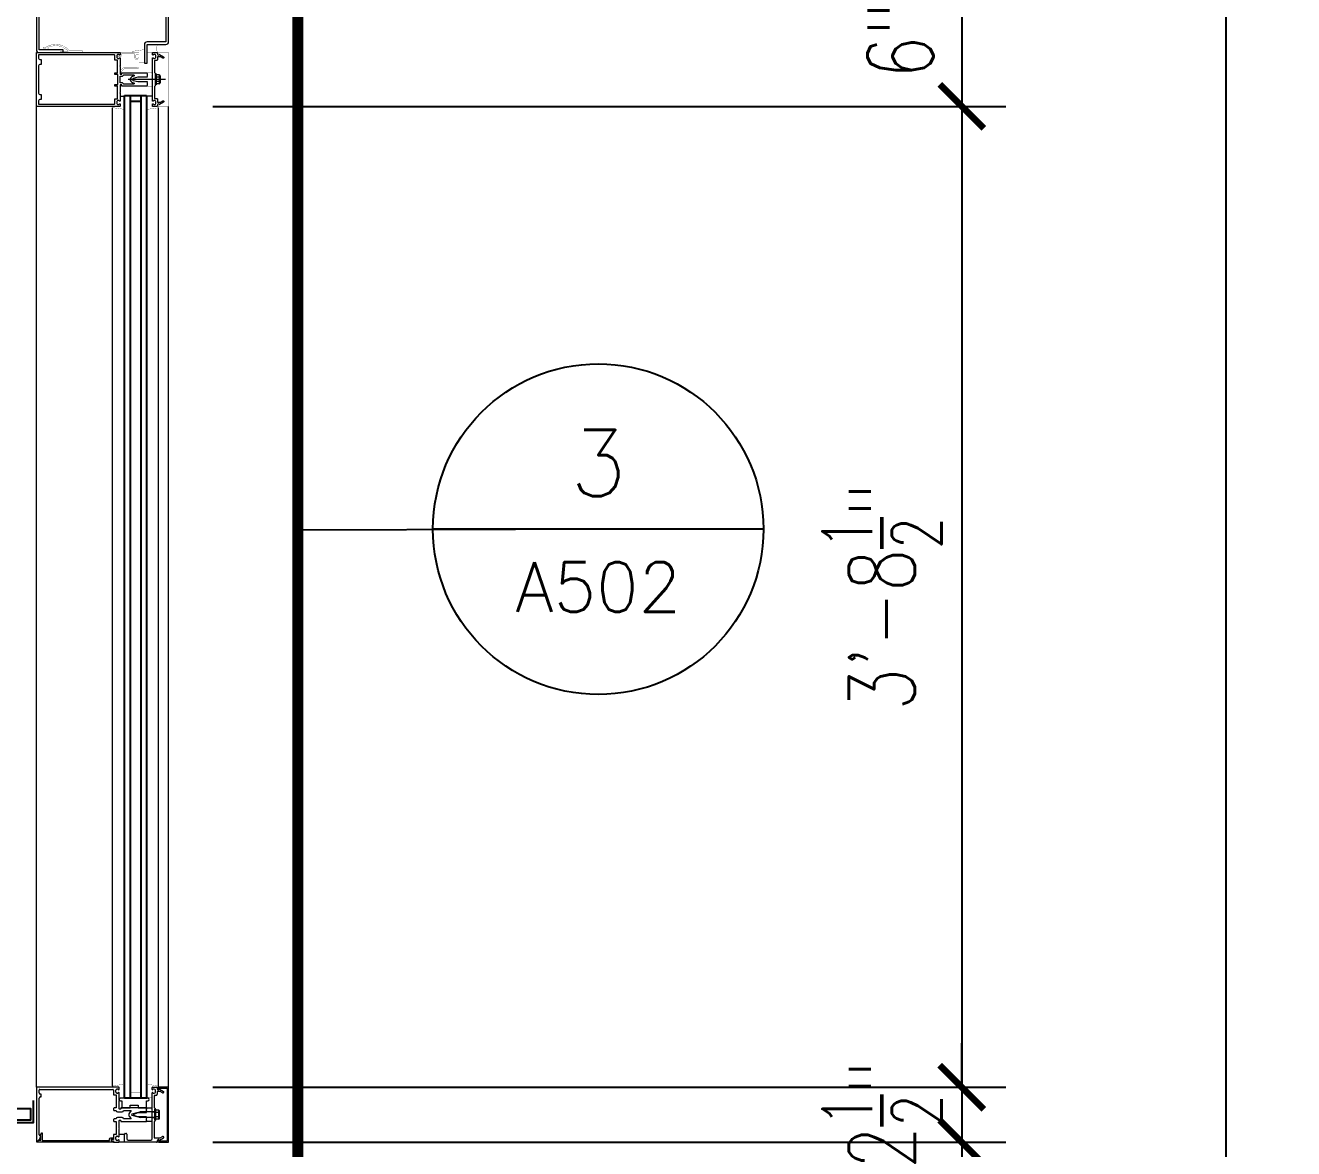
# Model space of a CAD drawing. Header units: inches. Extents: x 3850 to 5846, y -3 to 909.
# Drawn here: x 4793.8 to 4851.4, y 195.7 to 246.7 of the extents above; entities that cross this region are included whole.
import ezdxf
from ezdxf.enums import TextEntityAlignment as Align

# ---------------------------------------------------------------- set-up
doc = ezdxf.new("R2010")
doc.units = ezdxf.units.IN
doc.header["$LTSCALE"] = 0.5
doc.header["$MEASUREMENT"] = 0
doc.linetypes.add('HIDDEN2', pattern=[0.1875, 0.125, -0.0625])
doc.layers.get('0').update_dxf_attribs({"lineweight": 18})
doc.layers.get('Defpoints').update_dxf_attribs({"color": 140, "lineweight": 18})
for name, color, linetype, lineweight in [('A-Anno-Dims', 211, 'Continuous', 18), ('A-Detl-Fine', 90, 'Continuous', 18), ('A-Detl-Iden', 151, 'Continuous', 25), ('A-Detl-Medm', 31, 'Continuous', 25), ('A-Detl-Thin', 150, 'Continuous', 18), ('A-Detl-Wide', 213, 'Continuous', 50)]:
    doc.layers.add(name, color=color, linetype=linetype, lineweight=lineweight)
doc.styles.add('Arch-Dim', font='romans.shx', dxfattribs={"width": 0.75})
doc.styles.add('RomanS', font='romans.shx')
doc.dimstyles.new('Aec-Arch-I-96', dxfattribs={"dimscale": 96, "dimtxt": 0.09375, "dimasz": 0.0625, "dimexe": 0.0625, "dimexo": 0.0625, "dimgap": 0.03125, "dimtad": 1, "dimdec": 4, "dimzin": 3, "dimdsep": 46, "dimlunit": 4, "dimtxsty": 'Arch-Dim', "dimblk": 'ARCHTICK', "dimcen": 0.09375, "dimazin": 2, "dimtfac": 0.75, "dimtdec": 4, "dimtix": 1, "dimtmove": 2, "dimatfit": 2, "dimfxl": 1, "dimtolj": 1, "dimtzin": 0, "dimarcsym": 0})

# ---------------------------------------------------------------- blocks, each defined once
blk = doc.blocks.new('_ArchTick')
at = {"color": 0, "linetype": 'ByBlock', "const_width": 0.15}
blk.add_lwpolyline([(-0.5, -0.5), (0.5, 0.5)], dxfattribs=at)
blk = doc.blocks.new('Anno_Detail_A2')
at = {"color": 0, "linetype": 'ByBlock', "lineweight": -2}
blk.add_line((2.5, 0), (-2.5, 0), dxfattribs=at)
blk.add_circle((0, 0), 2.5, dxfattribs=at)
at = {"color": 0, "linetype": 'ByBlock', "lineweight": -2, "style": 'RomanS'}
blk.add_attdef('NUMBER', text='', height=1, dxfattribs=at).set_placement((0, 0.5), align=Align.CENTER)
blk.add_attdef('SHEET', text='', height=0.75, dxfattribs=at).set_placement((0, -0.5), align=Align.TOP_CENTER)
blk = doc.blocks.new('*D152')
at = {"layer": 'A-Anno-Dims', "color": 0, "lineweight": -2, "transparency": 16777216}
for p, q in [((4802.32, 249.002), (4850.32, 249.002)), ((4848.32, 57), (4848.32, 249.002)), ((4802.32, 57), (4850.32, 57))]:
    blk.add_line(p, q, dxfattribs=at)
at = {"layer": 'Defpoints', "color": 0, "transparency": 16777216}
for p in [(4800.32, 249.002), (4848.32, 249.002), (4800.32, 57)]:
    blk.add_point(p, dxfattribs=at)
at = {"layer": 'A-Anno-Dims', "color": 0, "lineweight": -2, "transparency": 16777216, "xscale": 2, "yscale": 2, "zscale": 2}
for p, rotation in [((4848.32, 249.002), 90), ((4848.32, 57), 270)]:
    blk.add_blockref('_ArchTick', p, dxfattribs=dict(at, rotation=rotation))
at = {"layer": 'A-Anno-Dims', "color": 0, "transparency": 16777216, "insert": (4845.535, 153.001), "char_height": 3, "attachment_point": 5, "rotation": 90, "style": 'Arch-Dim'}
blk.add_mtext('\\A1;16\'-0"', dxfattribs=at)
blk = doc.blocks.new('*D157')
at = {"layer": 'A-Anno-Dims', "color": 0, "lineweight": -2, "transparency": 16777216}
for p, q in [((4802.32, 810.25), (4862.321, 810.25)), ((4860.321, 57), (4860.321, 810.25)), ((4802.32, 57), (4862.321, 57))]:
    blk.add_line(p, q, dxfattribs=at)
at = {"layer": 'Defpoints', "color": 0, "transparency": 16777216}
for p in [(4800.32, 810.25), (4860.321, 810.25), (4800.32, 57)]:
    blk.add_point(p, dxfattribs=at)
at = {"layer": 'A-Anno-Dims', "color": 0, "lineweight": -2, "transparency": 16777216, "xscale": 2, "yscale": 2, "zscale": 2}
for p, rotation in [((4860.321, 810.25), 90), ((4860.321, 57), 270)]:
    blk.add_blockref('_ArchTick', p, dxfattribs=dict(at, rotation=rotation))
at = {"layer": 'A-Anno-Dims', "color": 0, "transparency": 16777216, "insert": (4856.696, 433.625), "char_height": 3, "attachment_point": 5, "rotation": 90, "style": 'Arch-Dim'}
blk.add_mtext('\\A1;62\'-9{\\H0.750000x;\\S1/4;}"', dxfattribs=at)
blk = doc.blocks.new('*D166')
at = {"layer": 'A-Detl-Wide', "color": 0, "lineweight": -2, "transparency": 16777216}
for p, q in [((4795.819, 249.003), (4838.32, 249.003)), ((4836.32, 249.003), (4836.32, 243)), ((4802.32, 243), (4838.32, 243))]:
    blk.add_line(p, q, dxfattribs=at)
at = {"layer": 'Defpoints', "color": 0, "transparency": 16777216}
for p in [(4793.819, 249.003), (4800.32, 243), (4836.32, 243)]:
    blk.add_point(p, dxfattribs=at)
at = {"layer": 'A-Detl-Wide', "color": 0, "lineweight": -2, "transparency": 16777216, "xscale": 2, "yscale": 2, "zscale": 2}
for p, rotation in [((4836.32, 249.003), 90), ((4836.32, 243), 270)]:
    blk.add_blockref('_ArchTick', p, dxfattribs=dict(at, rotation=rotation))
at = {"layer": 'A-Detl-Wide', "color": 0, "transparency": 16777216, "insert": (4833.534, 246.001), "char_height": 3, "attachment_point": 5, "rotation": 90, "style": 'Arch-Dim'}
blk.add_mtext('\\A1;6"', dxfattribs=at)
blk = doc.blocks.new('*D167')
at = {"layer": 'A-Detl-Wide', "color": 0, "lineweight": -2, "transparency": 16777216}
for p, q in [((4802.32, 243), (4838.32, 243)), ((4836.32, 243), (4836.32, 198.499)), ((4802.32, 198.499), (4838.32, 198.499))]:
    blk.add_line(p, q, dxfattribs=at)
at = {"layer": 'Defpoints', "color": 0, "transparency": 16777216}
for p in [(4800.32, 243), (4800.32, 198.499), (4836.32, 198.499)]:
    blk.add_point(p, dxfattribs=at)
at = {"layer": 'A-Detl-Wide', "color": 0, "lineweight": -2, "transparency": 16777216, "xscale": 2, "yscale": 2, "zscale": 2}
for p, rotation in [((4836.32, 243), 90), ((4836.32, 198.499), 270)]:
    blk.add_blockref('_ArchTick', p, dxfattribs=dict(at, rotation=rotation))
at = {"layer": 'A-Detl-Wide', "color": 0, "transparency": 16777216, "insert": (4832.695, 220.75), "char_height": 3, "attachment_point": 5, "rotation": 90, "style": 'Arch-Dim'}
blk.add_mtext('\\A1;3\'-8{\\H0.750000x;\\S1/2;}"', dxfattribs=at)
blk = doc.blocks.new('*D168')
at = {"layer": 'A-Detl-Wide', "color": 0, "lineweight": -2, "transparency": 16777216}
for p, q in [((4836.32, 198.499), (4836.32, 200.499)), ((4802.32, 198.499), (4838.32, 198.499)), ((4836.32, 198.499), (4836.32, 195.999)), ((4802.32, 195.999), (4838.32, 195.999)), ((4836.32, 195.999), (4836.32, 193.999))]:
    blk.add_line(p, q, dxfattribs=at)
at = {"layer": 'Defpoints', "color": 0, "transparency": 16777216}
for p in [(4800.32, 198.499), (4800.32, 195.999), (4836.32, 195.999)]:
    blk.add_point(p, dxfattribs=at)
at = {"layer": 'A-Detl-Wide', "color": 0, "lineweight": -2, "transparency": 16777216, "xscale": 2, "yscale": 2, "zscale": 2}
for p, rotation in [((4836.32, 198.499), 270), ((4836.32, 195.999), 90)]:
    blk.add_blockref('_ArchTick', p, dxfattribs=dict(at, rotation=rotation))
at = {"layer": 'A-Detl-Wide', "color": 0, "transparency": 16777216, "insert": (4832.695, 197.249), "char_height": 3, "attachment_point": 5, "rotation": 90, "style": 'Arch-Dim'}
blk.add_mtext('\\A1;2{\\H0.750000x;\\S1/2;}"', dxfattribs=at)
blk = doc.blocks.new('*D171')
at = {"layer": 'A-Detl-Wide', "color": 0, "lineweight": -2, "transparency": 16777216}
for p, q in [((4802.32, 195.999), (4838.32, 195.999)), ((4836.32, 195.999), (4836.32, 155.5)), ((4686.32, 155.5), (4838.32, 155.5))]:
    blk.add_line(p, q, dxfattribs=at)
at = {"layer": 'Defpoints', "color": 0, "transparency": 16777216}
for p in [(4800.32, 195.999), (4684.32, 155.5), (4836.32, 155.5)]:
    blk.add_point(p, dxfattribs=at)
at = {"layer": 'A-Detl-Wide', "color": 0, "lineweight": -2, "transparency": 16777216, "xscale": 2, "yscale": 2, "zscale": 2}
for p, rotation in [((4836.32, 195.999), 90), ((4836.32, 155.5), 270)]:
    blk.add_blockref('_ArchTick', p, dxfattribs=dict(at, rotation=rotation))
at = {"layer": 'A-Detl-Wide', "color": 0, "transparency": 16777216, "insert": (4832.695, 175.749), "char_height": 3, "attachment_point": 5, "rotation": 90, "style": 'Arch-Dim'}
blk.add_mtext('\\A1;3\'-4{\\H0.750000x;\\S1/2;}"', dxfattribs=at)

msp = doc.modelspace()

# ---------------------------------------------------------------- linework, layer by layer
at = {"layer": 'A-Detl-Fine'}
for p, q in [((4800.18136, 244.2215), (4798.48755, 244.2215)), ((4799.71564, 244.47832), (4799.71564, 243.97832)), ((4799.75564, 244.47832), (4799.71564, 244.47832)), ((4799.75564, 244.47832), (4799.75564, 243.97832)), ((4799.89532, 244.43123), (4799.75564, 244.43123)), ((4799.89532, 244.32977), (4799.75564, 244.32977)), ((4799.89532, 244.12685), (4799.75564, 244.12685)), ((4799.89925, 244.41491), (4799.89925, 244.04172)), ((4799.91795, 244.41491), (4799.89925, 244.41491)), ((4799.93025, 244.3805), (4799.93025, 244.07612)), ((4799.75564, 243.97832), (4799.71564, 243.97832)), ((4799.89532, 244.0254), (4799.75564, 244.0254)), ((4799.91795, 244.04172), (4799.89925, 244.04172)), ((4797.78005, 198.55784), (4797.78003, 242.94097)), ((4798.12127, 243.46868), (4798.31978, 243.46868)), ((4799.58663, 243.46868), (4799.34231, 243.46868)), ((4799.85956, 198.49928), (4799.85954, 242.93949)), ((4797.78005, 198.55784), (4797.78005, 198.49883)), ((4799.38231, 197.99906), (4798.13231, 197.99906)), ((4798.13231, 197.87406), (4798.19481, 197.87406)), ((4798.19481, 197.87406), (4798.19481, 197.56206)), ((4798.19481, 197.56206), (4798.56981, 197.56206)), ((4798.56981, 197.68706), (4798.94481, 197.68706)), ((4798.56981, 197.56206), (4798.56981, 197.68706)), ((4798.94481, 197.68706), (4798.94481, 197.56206)), ((4798.94481, 197.56206), (4799.31981, 197.56206)), ((4799.31981, 197.56206), (4799.31981, 197.87406)), ((4799.31981, 197.87406), (4799.38231, 197.87406)), ((4799.31981, 197.56206), (4799.56981, 197.56206)), ((4799.69481, 196.99906), (4799.69481, 197.49906)), ((4799.73481, 197.49906), (4799.69481, 197.49906)), ((4799.73481, 196.99906), (4799.73481, 197.49906)), ((4799.87449, 197.45198), (4799.73481, 197.45198)), ((4799.02981, 197.37445), (4798.69481, 197.24906)), ((4798.69481, 197.24906), (4799.02981, 197.12368)), ((4799.69481, 197.37445), (4799.02981, 197.37445)), ((4799.69481, 197.12368), (4799.02981, 197.12368)), ((4799.56981, 196.93606), (4799.31981, 196.93606)), ((4799.73481, 196.99906), (4799.69481, 196.99906)), ((4799.87449, 197.35052), (4799.73481, 197.35052)), ((4799.87449, 197.1476), (4799.73481, 197.1476)), ((4799.87449, 197.04615), (4799.73481, 197.04615)), ((4799.87841, 197.06247), (4799.87841, 197.43566)), ((4799.89712, 197.43566), (4799.87841, 197.43566)), ((4799.89712, 197.06247), (4799.87841, 197.06247)), ((4799.90941, 197.09688), (4799.90941, 197.40125)), ((4798.06957, 196.35945), (4798.31957, 196.35945)), ((4798.31957, 195.99945), (4798.06957, 195.99945))]:
    msp.add_line(p, q, dxfattribs=at)
at = {"layer": 'A-Detl-Fine', "const_width": 0.01111}
for points in [[(4794.73052, 245.67108), (4794.79021, 245.70741), (4794.8532, 245.73908), (4794.9189, 245.76574), (4794.98667, 245.78706), (4795.05591, 245.80271), (4795.12598, 245.81234), (4795.19628, 245.81563)], [(4795.19628, 245.81563), (4795.25929, 245.81303), (4795.32195, 245.80537), (4795.38387, 245.79282), (4795.44472, 245.77559), (4795.50411, 245.75385), (4795.56169, 245.7278), (4795.6171, 245.69761), (4795.66998, 245.66349), (4795.71997, 245.62562), (4795.76669, 245.58419), (4795.8098, 245.53939)], [(4799.7834, 245.62197), (4799.78614, 245.68493), (4799.79437, 245.7473), (4799.80809, 245.80845)], [(4794.62129, 245.65958), (4794.62544, 245.67485), (4794.63632, 245.68573), (4794.65159, 245.68988)], [(4794.64319, 245.63046), (4794.63178, 245.63664), (4794.6241, 245.64685), (4794.62129, 245.65958)], [(4794.64318, 245.63046), (4794.90816, 245.56467)], [(4794.65159, 245.68988), (4794.65367, 245.6898), (4794.65576, 245.68959), (4794.65775, 245.68928)], [(4794.73071, 245.67116), (4794.65778, 245.68924)], [(4794.82137, 245.65685), (4794.89035, 245.69106), (4794.96405, 245.71841), (4795.04075, 245.73848), (4795.11873, 245.75083), (4795.19628, 245.75505)], [(4794.9165, 245.58168), (4794.82231, 245.65694)], [(4794.91068, 245.56434), (4794.90984, 245.56438), (4794.90898, 245.5645), (4794.90816, 245.56467)], [(4794.92031, 245.57397), (4794.919, 245.56911), (4794.91554, 245.56566), (4794.91068, 245.56434)], [(4794.91652, 245.58164), (4794.91856, 245.57952), (4794.91986, 245.5769), (4794.92031, 245.57397)], [(4795.19628, 245.75505), (4795.26031, 245.75222), (4795.32363, 245.74388), (4795.38588, 245.73022), (4795.4467, 245.71144), (4795.50573, 245.68772), (4795.56262, 245.65928), (4795.61701, 245.6263), (4795.66854, 245.58899), (4795.71686, 245.54753), (4795.76161, 245.50213)], [(4795.76182, 245.50362), (4795.41901, 245.50362)], [(4795.41901, 245.50362), (4795.41901, 245.47332)], [(4795.44931, 245.44304), (4795.43404, 245.44718), (4795.42317, 245.45806), (4795.41903, 245.47332)], [(4795.44931, 245.44304), (4796.39623, 245.44304)], [(4796.39623, 245.54075), (4795.80989, 245.54075)], [(4796.39623, 245.44304), (4796.39623, 245.54075)], [(4799.22064, 245.57683), (4798.69294, 245.50205)], [(4798.69294, 245.50205), (4798.69294, 245.44341)], [(4798.69294, 245.44341), (4798.80593, 245.44341)], [(4799.34278, 245.44265), (4799.5871, 245.44265)], [(4799.80809, 245.43548), (4799.79437, 245.49663), (4799.78614, 245.559), (4799.7834, 245.62197)], [(4798.97633, 244.97435), (4799.22064, 244.97435)], [(4799.5871, 245.09086), (4799.34278, 245.09086)], [(4799.58685, 244.52737), (4799.34256, 244.52737)], [(4799.34256, 243.91563), (4799.58685, 243.91563)], [(4797.79232, 242.99961), (4797.90531, 242.99961)], [(4797.79232, 242.94097), (4797.79232, 242.99961)], [(4798.32003, 242.86619), (4797.79232, 242.94097)], [(4799.33183, 242.86471), (4799.85954, 242.93949)], [(4799.85954, 242.99813), (4799.74654, 242.99813)], [(4799.85954, 242.93949), (4799.85954, 242.99813)], [(4798.30775, 198.63262), (4797.78005, 198.55784)], [(4799.33185, 198.63285), (4799.85956, 198.55807), (4799.85956, 198.49727)], [(4798.12129, 198.03036), (4798.3656, 198.03036)], [(4799.58665, 198.03036), (4799.34234, 198.03036)]]:
    msp.add_lwpolyline(points, dxfattribs=at)
at = {"layer": 'A-Detl-Fine'}
for centre, radius, start, end in [((4799.87594, 244.3805), 0.05431, 290.9107, 69.0893), ((4799.7654, 244.22832), 0.16485, 322.0123, 37.9877), ((4799.87594, 244.07612), 0.05431, 290.9107, 69.0893), ((4798.13231, 197.93656), 0.0625, 90, 270), ((4799.38231, 197.93656), 0.0625, 270, 90), ((4799.8551, 197.40125), 0.05431, 290.9107, 69.0893), ((4799.74456, 197.24906), 0.16485, 322.0123, 37.9877), ((4799.8551, 197.09688), 0.05431, 290.9107, 69.0893)]:
    msp.add_arc(centre, radius, start, end, dxfattribs=at)
at = {"layer": 'A-Detl-Iden', "linetype": 'HIDDEN2', "const_width": 0.5, "flags": 128}
msp.add_lwpolyline([(4672.31991, 188.24998, 0.41421356), (4676.31991, 184.24998), (4802.19168, 184.24998, 0.41421356), (4806.19168, 188.24998), (4806.19168, 259.32914, 0.41421356), (4802.19168, 263.32914), (4676.31991, 263.32914, 0.41421356), (4672.31991, 259.32914)], format="xyb", close=True, dxfattribs=at)
at = {"layer": 'A-Detl-Medm', "linetype": 'Continuous'}
for p, q in [((4798.31978, 243.48859), (4799.31978, 243.48859)), ((4798.3198, 198.01044), (4798.31978, 243.48859)), ((4798.56978, 243.48859), (4798.5698, 198.01044)), ((4799.0698, 198.01044), (4799.06978, 243.48859)), ((4799.31978, 243.48859), (4799.3198, 198.01044)), ((4798.56978, 243.2443), (4799.06978, 243.2443)), ((4798.3198, 198.01044), (4799.34258, 198.01044))]:
    msp.add_line(p, q, dxfattribs=at)
at = {"layer": 'A-Detl-Medm', "linetype": 'Continuous', "const_width": 0.01111}
msp.add_lwpolyline([(4798.5698, 198.25474), (4799.05842, 198.25474)], dxfattribs=at)
at = {"layer": 'A-Detl-Medm'}
msp.add_lwpolyline([(4684.56988, 197.01458), (4794.06882, 197.01459), (4794.06882, 197.51459), (4684.56988, 197.51458)], close=True, dxfattribs=at)
msp.add_lwpolyline([(4793.19382, 196.88959), (4794.19382, 196.88959), (4794.19382, 197.88959)], dxfattribs=at)
at = {"layer": 'A-Detl-Thin'}
for p, q in [((4794.31963, 242.99998), (4794.31963, 245.44304)), ((4794.31963, 245.44304), (4798.10149, 245.44304)), ((4797.84742, 245.34531), (4794.41736, 245.34531)), ((4794.41736, 245.34531), (4794.41736, 245.18896)), ((4797.84742, 245.34529), (4797.84742, 245.34531)), ((4797.86219, 245.34129), (4797.84742, 245.34529)), ((4797.8727, 245.33079), (4797.86219, 245.34129)), ((4797.87671, 245.316), (4797.8727, 245.33079)), ((4797.87673, 245.316), (4797.87671, 245.316)), ((4797.87673, 245.11566), (4797.87673, 245.316)), ((4797.97447, 245.31013), (4797.97445, 245.31013)), ((4797.97445, 245.31013), (4797.97445, 245.22415)), ((4797.97445, 245.22415), (4797.97447, 245.22415)), ((4797.98115, 245.33477), (4797.97447, 245.31013)), ((4797.97447, 245.22415), (4797.98115, 245.1995)), ((4797.99866, 245.35229), (4797.98115, 245.33477)), ((4798.02331, 245.35897), (4797.99866, 245.35229)), ((4798.03358, 245.359), (4798.02331, 245.359)), ((4798.02331, 245.359), (4798.02331, 245.35897)), ((4798.03358, 245.35898), (4798.03358, 245.359)), ((4798.05648, 245.35595), (4798.03358, 245.35898)), ((4798.07764, 245.34715), (4798.05648, 245.35595)), ((4798.09596, 245.33304), (4798.07764, 245.34715)), ((4798.09599, 245.33306), (4798.09596, 245.33304)), ((4798.10657, 245.3287), (4798.09599, 245.33306)), ((4798.10149, 245.44304), (4798.10149, 245.443)), ((4798.10149, 245.443), (4798.11134, 245.44035)), ((4798.11657, 245.33283), (4798.10657, 245.3287)), ((4798.11134, 245.44035), (4798.11835, 245.43334)), ((4798.121, 245.34337), (4798.11657, 245.33283)), ((4798.11835, 245.43334), (4798.121, 245.42349)), ((4798.121, 245.42349), (4798.12104, 245.42349)), ((4798.12104, 245.34337), (4798.121, 245.34337)), ((4798.12104, 245.42349), (4798.12104, 245.34337)), ((4794.41736, 245.18896), (4794.4174, 245.18896)), ((4794.41738, 244.84206), (4794.41736, 244.84206)), ((4794.41736, 244.84206), (4794.41736, 243.60097)), ((4794.4254, 244.87162), (4794.41738, 244.84206)), ((4794.4174, 245.18896), (4794.42541, 245.15939)), ((4794.44643, 244.89264), (4794.4254, 244.87162)), ((4794.42541, 245.15939), (4794.44643, 245.13837)), ((4794.44643, 245.13837), (4794.476, 245.13036)), ((4794.476, 244.90065), (4794.44643, 244.89264)), ((4794.476, 245.13036), (4794.476, 245.13032)), ((4794.476, 245.13032), (4794.53463, 245.13032)), ((4794.53463, 244.90067), (4794.476, 244.90067)), ((4794.476, 244.90067), (4794.476, 244.90065)), ((4794.53463, 245.13032), (4794.53463, 244.90067)), ((4797.87674, 245.11566), (4797.87673, 245.11566)), ((4797.87941, 245.10581), (4797.87674, 245.11566)), ((4797.88642, 245.0988), (4797.87941, 245.10581)), ((4797.89627, 245.09613), (4797.88642, 245.0988)), ((4797.89627, 245.09611), (4797.89627, 245.09613)), ((4797.99888, 245.09611), (4797.89627, 245.09611)), ((4797.98115, 245.1995), (4797.99866, 245.18198)), ((4797.99866, 245.18198), (4798.02331, 245.17531)), ((4797.99888, 244.52737), (4797.99888, 245.09611)), ((4798.02331, 245.17531), (4798.02331, 245.17527)), ((4798.02331, 245.17527), (4798.03358, 245.17527)), ((4798.03358, 245.17527), (4798.0336, 245.17531)), ((4798.0336, 245.17531), (4798.05652, 245.17836)), ((4798.05652, 245.17836), (4798.07768, 245.18717)), ((4798.07768, 245.18717), (4798.09599, 245.20129)), ((4798.09599, 245.20121), (4798.10657, 245.20556)), ((4798.09599, 245.20129), (4798.09599, 245.20121)), ((4798.12104, 244.84694), (4798.10638, 244.83227)), ((4798.10638, 244.83227), (4798.12104, 244.81761)), ((4798.10657, 245.20556), (4798.11657, 245.20144)), ((4798.11657, 245.20144), (4798.121, 245.19091)), ((4798.121, 245.19091), (4798.12104, 245.19091)), ((4798.12104, 245.19091), (4798.12104, 244.84694)), ((4798.12104, 244.81761), (4798.12104, 244.47852)), ((4797.87673, 244.46876), (4797.87673, 244.50783)), ((4797.87673, 244.50783), (4797.87674, 244.50783)), ((4797.87674, 244.46876), (4797.87673, 244.46876)), ((4797.87674, 244.50783), (4797.87941, 244.51768)), ((4797.87941, 244.4589), (4797.87674, 244.46876)), ((4797.87941, 244.51768), (4797.88642, 244.52469)), ((4797.88642, 244.4519), (4797.87941, 244.4589)), ((4797.88642, 244.52469), (4797.89627, 244.52735)), ((4797.89627, 244.44923), (4797.88642, 244.4519)), ((4797.89627, 244.52735), (4797.89627, 244.52737)), ((4797.89627, 244.52737), (4797.99888, 244.52737)), ((4797.89627, 244.44921), (4797.89627, 244.44923)), ((4798.02331, 244.44921), (4797.89627, 244.44921)), ((4798.02331, 243.99382), (4798.02331, 244.44921)), ((4798.12104, 244.47852), (4798.12238, 244.4736)), ((4798.12104, 244.072), (4798.12104, 244.37102)), ((4798.12104, 244.37102), (4798.18553, 244.37102)), ((4798.18553, 244.072), (4798.12104, 244.072)), ((4798.12238, 244.4736), (4798.12588, 244.4701)), ((4798.12588, 244.4701), (4798.1308, 244.46877)), ((4798.1308, 244.46877), (4798.1308, 244.46876)), ((4798.1308, 244.46876), (4798.18553, 244.46876)), ((4798.18551, 244.07198), (4798.18553, 244.072)), ((4798.22419, 244.06477), (4798.18551, 244.07198)), ((4798.18553, 244.46877), (4798.19045, 244.4701)), ((4798.18553, 244.46876), (4798.18553, 244.46877)), ((4798.18553, 244.37102), (4798.18557, 244.37104)), ((4798.18557, 244.37104), (4798.22425, 244.37827)), ((4798.19045, 244.4701), (4798.19395, 244.4736)), ((4798.19395, 244.4736), (4798.19528, 244.47852)), ((4798.19528, 244.47852), (4798.1953, 244.47852)), ((4798.1953, 244.47852), (4798.1953, 244.51761)), ((4798.1953, 244.51761), (4798.19531, 244.51761)), ((4798.19531, 244.51761), (4798.19665, 244.52254)), ((4798.19665, 244.52254), (4798.20015, 244.52604)), ((4798.20015, 244.52604), (4798.20508, 244.52737)), ((4798.20508, 244.52737), (4799.34256, 244.52737)), ((4798.25723, 244.04456), (4798.22419, 244.06477)), ((4798.22425, 244.37827), (4798.25728, 244.39852)), ((4798.25728, 244.39852), (4798.28128, 244.4297)), ((4798.28128, 244.4297), (4798.28128, 244.42966)), ((4798.28128, 244.42966), (4798.73422, 244.42966)), ((4798.59938, 244.29323), (4798.58247, 244.24634)), ((4798.58247, 244.24634), (4798.58247, 244.19667)), ((4798.58247, 244.19667), (4798.59938, 244.14978)), ((4798.6332, 244.33179), (4798.59938, 244.29323)), ((4798.59938, 244.14978), (4798.6332, 244.11121)), ((4798.68392, 244.35649), (4798.6332, 244.33179)), ((4798.6332, 244.11121), (4798.68392, 244.08652)), ((4798.70921, 244.26209), (4798.68153, 244.23856)), ((4798.68153, 244.23856), (4798.68153, 244.20444)), ((4798.68153, 244.20444), (4798.70921, 244.18091)), ((4798.7418, 244.37202), (4798.68391, 244.35651)), ((4798.68391, 244.35651), (4798.68392, 244.35649)), ((4798.68392, 244.08652), (4798.68391, 244.08652)), ((4798.68391, 244.08652), (4798.7418, 244.07099)), ((4798.92235, 244.31923), (4798.70921, 244.26213)), ((4798.70921, 244.26213), (4798.70921, 244.26209)), ((4798.70921, 244.18091), (4798.70921, 244.1809)), ((4798.70921, 244.1809), (4798.92235, 244.12379)), ((4798.73422, 244.42966), (4798.73422, 244.42963)), ((4798.73422, 244.42963), (4798.75877, 244.41668)), ((4798.74181, 244.37204), (4798.7418, 244.37202)), ((4798.7418, 244.07099), (4798.7418, 244.07097)), ((4798.7418, 244.07097), (4798.76216, 244.05211)), ((4798.76217, 244.39091), (4798.74181, 244.37204)), ((4798.75877, 244.41668), (4798.76217, 244.39091)), ((4799.34256, 244.31923), (4798.92235, 244.31923)), ((4798.92235, 244.12379), (4799.34256, 244.12379)), ((4799.34256, 244.52737), (4799.34256, 244.4883)), ((4799.34256, 244.4883), (4799.35722, 244.47364)), ((4799.35722, 244.47364), (4799.34256, 244.45897)), ((4799.34256, 244.45897), (4799.34256, 244.38763)), ((4799.34256, 244.38763), (4799.35722, 244.37299)), ((4799.35722, 244.37299), (4799.34256, 244.35832)), ((4799.34256, 244.35832), (4799.34256, 244.31923)), ((4799.34256, 244.12379), (4799.34256, 244.0847)), ((4799.34256, 244.0847), (4799.35722, 244.07004)), ((4799.35722, 244.07004), (4799.34256, 244.05539)), ((4794.41736, 243.60097), (4794.4174, 243.60097)), ((4794.4174, 243.60097), (4794.42541, 243.5714)), ((4794.42541, 243.5714), (4794.44643, 243.55038)), ((4794.44643, 243.55038), (4794.476, 243.54237)), ((4794.476, 243.54237), (4794.476, 243.54235)), ((4794.476, 243.54235), (4794.53463, 243.54235)), ((4794.53463, 243.54235), (4794.53463, 243.3127)), ((4797.87673, 243.93518), (4797.87673, 243.97427)), ((4797.87673, 243.97427), (4797.87674, 243.97427)), ((4797.87674, 243.93518), (4797.87673, 243.93518)), ((4797.87674, 243.97427), (4797.87941, 243.98412)), ((4797.87941, 243.92533), (4797.87674, 243.93518)), ((4797.87941, 243.98412), (4797.88642, 243.99113)), ((4797.88642, 243.91832), (4797.87941, 243.92533)), ((4797.88642, 243.99113), (4797.89627, 243.9938)), ((4797.89627, 243.91565), (4797.88642, 243.91832)), ((4797.89627, 243.9938), (4797.89627, 243.99382)), ((4797.89627, 243.99382), (4798.02331, 243.99382)), ((4797.89627, 243.91563), (4797.89627, 243.91565)), ((4797.99888, 243.91563), (4797.89627, 243.91563)), ((4797.99888, 243.34689), (4797.99888, 243.91563)), ((4798.12104, 243.6254), (4798.10638, 243.61075)), ((4798.10638, 243.61075), (4798.12104, 243.59609)), ((4798.12238, 243.96943), (4798.12104, 243.96451)), ((4798.12104, 243.96451), (4798.12104, 243.6254)), ((4798.12104, 243.59609), (4798.12104, 243.25212)), ((4798.12588, 243.97293), (4798.12238, 243.96943)), ((4798.1308, 243.97427), (4798.12588, 243.97293)), ((4798.18553, 243.97427), (4798.1308, 243.97427)), ((4798.18553, 243.97425), (4798.18553, 243.97427)), ((4798.19045, 243.97292), (4798.18553, 243.97425)), ((4798.19395, 243.96943), (4798.19045, 243.97292)), ((4798.19528, 243.96451), (4798.19395, 243.96943)), ((4798.1953, 243.96451), (4798.19528, 243.96451)), ((4798.1953, 243.92541), (4798.1953, 243.96451)), ((4798.19531, 243.92541), (4798.1953, 243.92541)), ((4798.19665, 243.92049), (4798.19531, 243.92541)), ((4798.20015, 243.91698), (4798.19665, 243.92049)), ((4798.20508, 243.91565), (4798.20015, 243.91698)), ((4798.20508, 243.91563), (4798.20508, 243.91565)), ((4799.34256, 243.91563), (4798.20508, 243.91563)), ((4798.28126, 244.01338), (4798.25723, 244.04456)), ((4798.28128, 244.01336), (4798.28126, 244.01338)), ((4798.73422, 244.01336), (4798.28128, 244.01336)), ((4798.75877, 244.02634), (4798.73422, 244.01338)), ((4798.73422, 244.01338), (4798.73422, 244.01336)), ((4798.76216, 244.05211), (4798.75877, 244.02634)), ((4799.34256, 244.05539), (4799.34256, 243.98405)), ((4799.34256, 243.98405), (4799.35722, 243.96939)), ((4799.35722, 243.96939), (4799.34256, 243.95472)), ((4799.34256, 243.95472), (4799.34256, 243.91563)), ((4798.10149, 242.99998), (4794.31963, 242.99998)), ((4794.31969, 198.49928), (4794.31963, 242.99998)), ((4794.41738, 243.25406), (4794.41736, 243.25406)), ((4794.41736, 243.25406), (4794.41736, 243.09771)), ((4794.41736, 243.09771), (4797.84742, 243.09771)), ((4794.4254, 243.28363), (4794.41738, 243.25406)), ((4794.44643, 243.30465), (4794.4254, 243.28363)), ((4794.476, 243.31266), (4794.44643, 243.30465)), ((4794.53463, 243.3127), (4794.476, 243.3127)), ((4794.476, 243.3127), (4794.476, 243.31266)), ((4797.84742, 243.09773), (4797.86221, 243.10174)), ((4797.84742, 243.09771), (4797.84742, 243.09773)), ((4797.86221, 243.10174), (4797.87271, 243.11225)), ((4797.87271, 243.11225), (4797.87671, 243.12702)), ((4797.87671, 243.12702), (4797.87673, 243.12702)), ((4797.87673, 243.12702), (4797.87673, 243.32735)), ((4797.87673, 243.32735), (4797.87674, 243.32735)), ((4797.87674, 243.32735), (4797.87941, 243.3372)), ((4797.87941, 243.3372), (4797.88642, 243.34421)), ((4797.88642, 243.34421), (4797.89627, 243.34687)), ((4797.89627, 243.34687), (4797.89627, 243.34689)), ((4797.89627, 243.34689), (4797.99888, 243.34689)), ((4797.97447, 243.21888), (4797.97445, 243.21888)), ((4797.97445, 243.21888), (4797.97445, 243.1329)), ((4797.97445, 243.1329), (4797.97447, 243.1329)), ((4797.98115, 243.24352), (4797.97447, 243.21888)), ((4797.97447, 243.1329), (4797.98115, 243.10825)), ((4797.99866, 243.26104), (4797.98115, 243.24352)), ((4797.98115, 243.10825), (4797.99866, 243.09074)), ((4798.02331, 243.26772), (4797.99866, 243.26104)), ((4797.99866, 243.09074), (4798.02331, 243.08406)), ((4798.03358, 243.26774), (4798.02331, 243.26774)), ((4798.02331, 243.26774), (4798.02331, 243.26772)), ((4798.02331, 243.08406), (4798.02331, 243.08402)), ((4798.02331, 243.08402), (4798.03358, 243.08402)), ((4798.03358, 243.26772), (4798.03358, 243.26774)), ((4798.05648, 243.26468), (4798.03358, 243.26772)), ((4798.03358, 243.08402), (4798.0336, 243.08404)), ((4798.0336, 243.08404), (4798.05652, 243.08709)), ((4798.07764, 243.25588), (4798.05648, 243.26468)), ((4798.05652, 243.08709), (4798.07768, 243.09591)), ((4798.09596, 243.24178), (4798.07764, 243.25588)), ((4798.07768, 243.09591), (4798.09599, 243.11002)), ((4798.09599, 243.24181), (4798.09596, 243.24178)), ((4798.10657, 243.23745), (4798.09599, 243.24181)), ((4798.09599, 243.10997), (4798.10657, 243.11432)), ((4798.09599, 243.11002), (4798.09599, 243.10997)), ((4798.11134, 243.00268), (4798.10149, 243.00002)), ((4798.10149, 243.00002), (4798.10149, 242.99998)), ((4798.11657, 243.24158), (4798.10657, 243.23745)), ((4798.10657, 243.11432), (4798.11657, 243.1102)), ((4798.11835, 243.00968), (4798.11134, 243.00268)), ((4798.121, 243.25212), (4798.11657, 243.24158)), ((4798.11657, 243.1102), (4798.121, 243.09966)), ((4798.121, 243.01953), (4798.11835, 243.00968)), ((4798.12104, 243.25212), (4798.121, 243.25212)), ((4798.121, 243.09966), (4798.12104, 243.09966)), ((4798.12104, 243.01953), (4798.121, 243.01953)), ((4798.12104, 243.09966), (4798.12104, 243.01953)), ((4800.3198, 198.49928), (4800.31978, 242.99998)), ((4798.04981, 198.49906), (4794.31882, 198.49906)), ((4794.31882, 198.49906), (4794.31882, 196.03013)), ((4794.44382, 198.23906), (4794.44382, 198.36906)), ((4794.47382, 198.39906), (4797.78981, 198.39906)), ((4794.53882, 198.17906), (4794.50382, 198.17906)), ((4794.50382, 198.05406), (4794.53882, 198.05406)), ((4794.53882, 198.05406), (4794.53882, 198.17906)), ((4797.81981, 198.36906), (4797.81981, 198.16406)), ((4797.83981, 198.14406), (4797.94481, 198.14406)), ((4797.91981, 198.27506), (4797.91981, 198.36306)), ((4797.94481, 198.14406), (4797.94481, 197.56206)), ((4797.96981, 198.41306), (4797.98031, 198.41306)), ((4797.98031, 198.22506), (4797.96981, 198.22506)), ((4798.06981, 198.39706), (4798.06981, 198.47906)), ((4798.06981, 197.88906), (4798.06981, 198.24106)), ((4799.56981, 198.39706), (4799.56981, 198.47906)), ((4799.56981, 197.47406), (4799.56981, 198.24106)), ((4799.58981, 198.49906), (4799.77581, 198.49906)), ((4799.66981, 198.41306), (4799.6593, 198.41306)), ((4799.6593, 198.22506), (4799.66981, 198.22506)), ((4799.66981, 198.12506), (4799.66981, 197.57406)), ((4799.74581, 198.12506), (4799.66981, 198.12506)), ((4799.71981, 198.27506), (4799.71981, 198.36306)), ((4799.80581, 198.46906), (4799.80581, 198.42906)), ((4799.94063, 198.29906), (4799.80581, 198.29906)), ((4799.80581, 198.29906), (4799.80581, 198.18506)), ((4799.81581, 198.43906), (4799.81581, 198.41906)), ((4799.88592, 198.49902), (4799.85635, 198.49101)), ((4800.31981, 198.49906), (4799.87581, 198.49906)), ((4799.88592, 198.49906), (4799.88592, 198.49902)), ((4799.89581, 198.41906), (4799.89581, 198.44906)), ((4799.89581, 198.44906), (4800.25981, 198.44906)), ((4799.90318, 198.41306), (4800.08581, 198.30761)), ((4800.04581, 198.23833), (4799.94063, 198.29906)), ((4800.25981, 198.44906), (4800.25981, 196.04906)), ((4800.31981, 195.99906), (4800.31981, 198.49906)), ((4794.44382, 196.34106), (4794.44382, 197.99406)), ((4797.81981, 197.53206), (4797.81981, 197.46706)), ((4797.94481, 197.56206), (4797.84981, 197.56206)), ((4797.84981, 197.43706), (4797.94481, 197.43706)), ((4798.05481, 197.87406), (4798.06981, 197.88906)), ((4798.06981, 197.85906), (4798.05481, 197.87406)), ((4798.06981, 197.51206), (4798.06981, 197.85906)), ((4798.13581, 197.50206), (4798.07981, 197.50206)), ((4798.14581, 197.55206), (4798.14581, 197.51206)), ((4799.31981, 197.56206), (4798.15581, 197.56206)), ((4798.27081, 197.43706), (4798.59843, 197.43706)), ((4799.31981, 197.52206), (4799.31981, 197.56206)), ((4799.31981, 197.49956), (4799.31981, 197.56206)), ((4799.33481, 197.50706), (4799.31981, 197.52206)), ((4799.31981, 197.49206), (4799.33481, 197.50706)), ((4799.31981, 197.41906), (4799.31981, 197.49206)), ((4799.55481, 197.45906), (4799.56981, 197.47406)), ((4799.56981, 197.44406), (4799.55481, 197.45906)), ((4799.56981, 197.49956), (4799.56981, 197.56206)), ((4799.56981, 197.05406), (4799.56981, 197.44406)), ((4799.66981, 197.57406), (4799.69481, 197.54906)), ((4799.69481, 197.54906), (4799.69481, 197.26406)), ((4797.81981, 197.03106), (4797.81981, 196.96606)), ((4797.94481, 197.06106), (4797.84981, 197.06106)), ((4797.84981, 196.93606), (4797.94481, 196.93606)), ((4797.94481, 196.93606), (4797.94481, 196.35406)), ((4798.00481, 197.37706), (4798.21081, 197.37706)), ((4798.21081, 197.12106), (4798.00481, 197.12106)), ((4798.06981, 196.63906), (4798.06981, 196.98606)), ((4798.07981, 196.99606), (4798.13581, 196.99606)), ((4798.14581, 196.98606), (4798.14581, 196.94606)), ((4798.15581, 196.93606), (4799.31981, 196.93606)), ((4798.59843, 197.06106), (4798.27081, 197.06106)), ((4798.67169, 197.29061), (4798.88981, 197.34906)), ((4798.88981, 197.14906), (4798.67169, 197.2075)), ((4798.88981, 197.34906), (4799.31981, 197.34906)), ((4799.31981, 197.14906), (4798.88981, 197.14906)), ((4799.33481, 197.40406), (4799.31981, 197.41906)), ((4799.31981, 197.38906), (4799.33481, 197.40406)), ((4799.31981, 197.34906), (4799.31981, 197.38906)), ((4799.31981, 197.10906), (4799.31981, 197.14906)), ((4799.33481, 197.09406), (4799.31981, 197.10906)), ((4799.31981, 197.07906), (4799.33481, 197.09406)), ((4799.31981, 197.00606), (4799.31981, 197.07906)), ((4799.33481, 196.99106), (4799.31981, 197.00606)), ((4799.31981, 196.93606), (4799.31981, 196.99856)), ((4799.31981, 196.97606), (4799.33481, 196.99106)), ((4799.31981, 196.93606), (4799.31981, 196.97606)), ((4799.55481, 197.03906), (4799.56981, 197.05406)), ((4799.56981, 197.02406), (4799.55481, 197.03906)), ((4799.56981, 197.38206), (4799.69481, 197.38206)), ((4799.56981, 197.11606), (4799.69481, 197.11606)), ((4799.56981, 196.15906), (4799.56981, 197.02406)), ((4799.56981, 196.93606), (4799.56981, 196.99856)), ((4799.69481, 196.94906), (4799.66981, 196.92406)), ((4799.66981, 196.92406), (4799.66981, 196.19906)), ((4799.69481, 197.26406), (4799.67981, 197.24906)), ((4799.67981, 197.24906), (4799.69481, 197.23406)), ((4799.69481, 197.23406), (4799.69481, 196.94906)), ((4794.4697, 196.15686), (4794.52582, 196.31106)), ((4794.52582, 196.31106), (4794.47382, 196.31106)), ((4797.81981, 196.33406), (4797.81981, 196.12906)), ((4797.94481, 196.35406), (4797.83981, 196.35406)), ((4798.05481, 196.62406), (4798.06981, 196.63906)), ((4798.06981, 196.60906), (4798.05481, 196.62406)), ((4798.06981, 196.25706), (4798.06981, 196.60906)), ((4798.31981, 195.99906), (4798.31981, 196.36906)), ((4798.34981, 196.39906), (4798.38981, 196.39906)), ((4798.41981, 196.36906), (4798.41981, 196.15906)), ((4794.33589, 196.02306), (4794.4697, 196.15686)), ((4797.81981, 196.12906), (4797.73881, 196.12906)), ((4797.73881, 196.06906), (4797.81981, 196.06906)), ((4797.81981, 196.06906), (4797.81981, 196.01906)), ((4797.83981, 195.99906), (4798.04981, 195.99906)), ((4797.91981, 196.13506), (4797.91981, 196.22306)), ((4797.96981, 196.27306), (4797.98031, 196.27306)), ((4797.98031, 196.08506), (4797.96981, 196.08506)), ((4798.06981, 196.01906), (4798.06981, 196.10106)), ((4799.77581, 195.99906), (4798.31981, 195.99906)), ((4798.47981, 196.09906), (4799.50981, 196.09906)), ((4799.66981, 196.19906), (4799.94063, 196.19906)), ((4799.80581, 196.06906), (4799.80581, 196.02906)), ((4799.81581, 196.07906), (4799.81581, 196.05906)), ((4799.87581, 195.99906), (4800.31981, 195.99906)), ((4799.89581, 196.04906), (4799.89581, 196.07906)), ((4800.25981, 196.04906), (4799.89581, 196.04906)), ((4800.08581, 196.1905), (4799.90318, 196.08506)), ((4799.94063, 196.19906), (4800.04581, 196.25978))]:
    msp.add_line(p, q, dxfattribs=at)
for points in [[(4800.31976, 245.93449), (4800.31976, 252.06547, 0.41421356), (4800.19476, 252.19047), (4799.35818, 252.19047, -0.41421356), (4799.34256, 252.20609), (4799.34256, 253.04554), (4799.2204, 253.04554), (4799.2204, 252.19331, 0.41421356), (4799.3454, 252.06831), (4800.18198, 252.06831, -0.41421356), (4800.1976, 252.05269), (4800.1976, 245.94728, -0.41421356), (4800.18198, 245.93165), (4799.3454, 245.93165, 0.41421356), (4799.2204, 245.80665), (4799.2204, 244.95443), (4799.34256, 244.95443), (4799.34256, 245.79387, -0.41421356), (4799.35818, 245.80949), (4800.19476, 245.80949, 0.41421356)], [(4794.44463, 252.55692, 0.41421356), (4794.31963, 252.43192), (4794.31963, 245.56804, 0.41421356), (4794.44463, 245.44304), (4795.53554, 245.44304), (4795.53554, 245.5652), (4794.45741, 245.5652, -0.41421356), (4794.44179, 245.58082), (4794.44179, 252.41914, -0.41421356), (4794.45741, 252.43476), (4795.53554, 252.43476), (4795.53554, 252.55692)], [(4797.79381, 196.05906, -0.41421356), (4797.81381, 196.03906), (4797.81381, 195.99906), (4794.33782, 195.99906, -0.66817864), (4794.33429, 196.00759), (4794.42575, 196.09906), (4794.52582, 196.09906), (4794.52582, 196.31106), (4794.49382, 196.31106), (4794.55995, 196.42559, -0.76732699), (4794.58782, 196.41812), (4794.58782, 196.07906), (4797.64381, 196.07906), (4797.64381, 196.13906, -0.41421356), (4797.70381, 196.19906), (4797.78381, 196.19906, -1), (4797.78381, 196.13906), (4797.70881, 196.13906), (4797.70881, 196.05906)]]:
    msp.add_lwpolyline(points, format="xyb", close=True, dxfattribs=at)
at = {"layer": 'A-Detl-Thin', "const_width": 0.01111}
for points in [[(4798.12104, 245.30915), (4798.07216, 245.30915), (4798.07216, 245.3287), (4798.07215, 245.3287), (4798.06799, 245.33896), (4798.05845, 245.34333), (4798.04796, 245.33978), (4798.04794, 245.33979), (4798.00416, 245.30205), (4798.00418, 245.30203), (4797.99397, 245.2808), (4798.00171, 245.25997), (4798.02331, 245.25056), (4798.02331, 245.25052), (4798.12104, 245.25052), (4798.12106, 245.25056), (4798.15064, 245.25858), (4798.17165, 245.2796), (4798.17964, 245.30917), (4798.17966, 245.30915), (4798.17966, 245.3844), (4798.77088, 245.3844), (4798.77088, 245.22415), (4798.7709, 245.22415), (4798.78559, 245.16991), (4798.82414, 245.13136), (4798.87838, 245.11667), (4798.87838, 245.11665), (4798.91747, 245.11665), (4798.91747, 244.77657), (4798.30964, 244.77657), (4798.30964, 244.77655), (4798.29443, 244.77453), (4798.28037, 244.76871), (4798.26819, 244.75938), (4798.26817, 244.7594), (4798.14603, 244.63724), (4798.1367, 244.62505), (4798.13088, 244.611), (4798.12888, 244.5958), (4798.12884, 244.5958), (4798.12884, 244.4883), (4798.12886, 244.4883), (4798.13153, 244.47845), (4798.13854, 244.47146), (4798.14838, 244.46879), (4798.14838, 244.46876), (4798.16793, 244.46876), (4798.16793, 244.46879), (4798.17778, 244.47146), (4798.18478, 244.47845), (4798.18744, 244.4883), (4798.18748, 244.4883), (4798.18748, 244.5958), (4798.30964, 244.71793), (4798.91747, 244.71793), (4798.91749, 244.71797), (4798.94706, 244.72599), (4798.96807, 244.74702), (4798.97606, 244.77659), (4798.9761, 244.77657), (4798.9761, 245.19091), (4798.97606, 245.19091), (4798.97163, 245.20144), (4798.96164, 245.20556), (4798.95106, 245.20121), (4798.95106, 245.20129), (4798.93276, 245.18715), (4798.91159, 245.17834), (4798.88866, 245.17531), (4798.88864, 245.17527), (4798.87838, 245.17527), (4798.87838, 245.17529), (4798.85372, 245.18195), (4798.83619, 245.19949), (4798.82954, 245.22415), (4798.82952, 245.22415), (4798.82952, 245.31013), (4798.82954, 245.31013), (4798.83619, 245.33478), (4798.85372, 245.35232), (4798.87838, 245.35898), (4798.87838, 245.359), (4798.88864, 245.359), (4798.88864, 245.35898), (4798.91154, 245.35597), (4798.9327, 245.34717), (4798.951, 245.33306), (4798.95106, 245.33306), (4798.96164, 245.32871), (4798.97163, 245.33283), (4798.97606, 245.34337), (4798.9761, 245.34337), (4798.9761, 245.42349), (4798.97606, 245.42349), (4798.9734, 245.43334), (4798.9664, 245.44034), (4798.95656, 245.443), (4798.95656, 245.44304), (4798.14056, 245.44304), (4798.14056, 245.44302), (4798.13072, 245.44035), (4798.12372, 245.43334), (4798.12106, 245.42349), (4798.12104, 245.42349)], [(4800.26114, 245.39417), (4799.90542, 245.39417), (4799.90542, 245.36485), (4799.90541, 245.36485), (4799.90009, 245.34514), (4799.88608, 245.33113), (4799.86635, 245.3258), (4799.84664, 245.33111), (4799.83262, 245.34513), (4799.8273, 245.36485), (4799.82726, 245.36485), (4799.82726, 245.3844), (4799.8273, 245.3844), (4799.83528, 245.41399), (4799.85631, 245.43502), (4799.8859, 245.44302), (4799.8859, 245.44304), (4800.31978, 245.44304), (4800.31978, 242.99998), (4799.8859, 242.99998), (4799.8859, 243), (4799.85631, 243.008), (4799.83528, 243.02904), (4799.8273, 243.05862), (4799.82726, 243.05862), (4799.82726, 243.07817), (4799.82728, 243.07817), (4799.83262, 243.09788), (4799.84664, 243.1119), (4799.86635, 243.11722), (4799.88607, 243.11191), (4799.90008, 243.0979), (4799.90541, 243.07817), (4799.90542, 243.07817), (4799.90542, 243.04884), (4800.26114, 243.04884)]]:
    msp.add_lwpolyline(points, close=True, dxfattribs=at)
at = {"layer": 'A-Detl-Thin'}
msp.add_lwpolyline([(4799.65141, 245.17835), (4799.67432, 245.17531), (4799.67432, 245.17527), (4799.68458, 245.17527), (4799.68458, 245.17531), (4799.70924, 245.18199), (4799.72676, 245.19951), (4799.73342, 245.22415), (4799.73344, 245.22415), (4799.73344, 245.31013), (4799.73342, 245.31013), (4799.72675, 245.33478), (4799.70923, 245.3523), (4799.68458, 245.35898), (4799.68458, 245.359), (4799.67432, 245.359), (4799.67432, 245.35898), (4799.6514, 245.35594), (4799.63024, 245.34713), (4799.61193, 245.33302), (4799.6119, 245.33306), (4799.60132, 245.32869), (4799.59132, 245.33282), (4799.58689, 245.34337), (4799.58685, 245.34337), (4799.58685, 245.42349), (4799.58689, 245.42349), (4799.58955, 245.43334), (4799.59655, 245.44035), (4799.6064, 245.443), (4799.6064, 245.44304), (4799.78817, 245.44304), (4799.78817, 245.443), (4799.80296, 245.43901), (4799.81347, 245.4285), (4799.81746, 245.41371), (4799.81748, 245.41371), (4799.81748, 245.37464), (4799.81751, 245.37464), (4799.83825, 245.33437), (4799.8801, 245.32749), (4799.91262, 245.35902), (4799.91264, 245.359), (4800.0911, 245.25596), (4800.09108, 245.25594), (4800.1055, 245.24147), (4800.11063, 245.22232), (4800.10539, 245.20258), (4800.09092, 245.18817), (4800.07177, 245.18303), (4800.05203, 245.18827), (4800.05201, 245.18825), (4799.94923, 245.2476), (4799.81748, 245.2476), (4799.81748, 245.1362), (4799.81746, 245.13622), (4799.80949, 245.10663), (4799.78847, 245.0856), (4799.75888, 245.07759), (4799.75886, 245.07756), (4799.68458, 245.07756), (4799.68458, 244.5391), (4799.70901, 244.51467), (4799.70901, 244.23617), (4799.69435, 244.2215), (4799.70901, 244.20686), (4799.70901, 243.92835), (4799.68458, 243.90393), (4799.68458, 243.36547), (4799.75886, 243.36547), (4799.75886, 243.36545), (4799.78844, 243.35745), (4799.80947, 243.33642), (4799.81746, 243.30685), (4799.81748, 243.30683), (4799.81748, 243.19543), (4799.94923, 243.19543), (4800.05201, 243.25478), (4800.05203, 243.25476), (4800.07177, 243.26), (4800.09091, 243.25487), (4800.10537, 243.24045), (4800.11063, 243.22071), (4800.10551, 243.20157), (4800.0911, 243.1871), (4800.0911, 243.18706), (4799.91264, 243.08402), (4799.91262, 243.08402), (4799.88008, 243.11553), (4799.83824, 243.10865), (4799.81751, 243.06839), (4799.81748, 243.06839), (4799.81748, 243.0293), (4799.81746, 243.0293), (4799.81348, 243.01451), (4799.80297, 243.004), (4799.78817, 243), (4799.78817, 242.99998), (4799.6064, 242.99998), (4799.6064, 243.00002), (4799.59655, 243.00268), (4799.58955, 243.00968), (4799.58689, 243.01953), (4799.58685, 243.01953), (4799.58685, 243.09966), (4799.58689, 243.09966), (4799.59132, 243.1102), (4799.60132, 243.11432), (4799.6119, 243.10997), (4799.61193, 243.11), (4799.63025, 243.09589), (4799.65141, 243.08708), (4799.67432, 243.08404), (4799.67432, 243.08402), (4799.68458, 243.08402), (4799.68458, 243.08406), (4799.70924, 243.09074), (4799.72676, 243.10826), (4799.73342, 243.1329), (4799.73344, 243.1329), (4799.73344, 243.21888), (4799.73342, 243.21888), (4799.72675, 243.24353), (4799.70923, 243.26105), (4799.68458, 243.26774), (4799.67432, 243.26774), (4799.67432, 243.26772), (4799.6514, 243.26468), (4799.63024, 243.25587), (4799.61193, 243.24176), (4799.6119, 243.24181), (4799.60132, 243.23745), (4799.59132, 243.24157), (4799.58689, 243.25212), (4799.58685, 243.25212), (4799.58685, 244.00163), (4799.57221, 244.0163), (4799.58685, 244.03095), (4799.58685, 244.41206), (4799.57221, 244.42672), (4799.58685, 244.44139), (4799.58685, 245.19091), (4799.58689, 245.19091), (4799.59132, 245.20144), (4799.60132, 245.20556), (4799.6119, 245.20121), (4799.61193, 245.20127), (4799.63025, 245.18716)], close=True, dxfattribs=at)
for centre, radius, start, end in [((4794.47382, 198.36906), 0.03, 90, 180), ((4794.50382, 198.23906), 0.06, 180, 270), ((4794.50382, 197.99406), 0.06, 90, 180), ((4797.78981, 198.36906), 0.03, 0, 90), ((4797.83981, 198.16406), 0.02, 180, 270), ((4797.96981, 198.36306), 0.05, 90, 180), ((4797.96981, 198.27506), 0.05, 180, 270), ((4797.98031, 198.32306), 0.09, 44.8103119, 90), ((4797.98031, 198.31506), 0.09, 270, 315.1896881), ((4798.05481, 198.39706), 0.015, 224.8103119, 0), ((4798.05481, 198.24106), 0.015, 0, 135.1896881), ((4798.04981, 198.47906), 0.02, 0, 90), ((4799.58981, 198.47906), 0.02, 90, 180), ((4799.58481, 198.39706), 0.015, 180, 315.1896881), ((4799.58481, 198.24106), 0.015, 44.8103119, 180), ((4799.6593, 198.32306), 0.09, 90, 135.1896881), ((4799.6593, 198.31506), 0.09, 224.8103119, 270), ((4799.66981, 198.36306), 0.05, 0, 90), ((4799.66981, 198.27506), 0.05, 270, 0), ((4799.74581, 198.18506), 0.06, 270, 0), ((4799.77581, 198.46906), 0.03, 0, 90), ((4799.85581, 198.42906), 0.05, 180, 341.3370751), ((4799.87581, 198.43906), 0.06, 90, 180), ((4799.85581, 198.41906), 0.04, 180, 0), ((4800.06581, 198.27297), 0.04, 240, 60), ((4797.84981, 197.53206), 0.03, 90, 180), ((4797.84981, 197.46706), 0.03, 180, 270), ((4798.00481, 197.43706), 0.06, 180, 270), ((4798.07981, 197.51206), 0.01, 180, 270), ((4798.13581, 197.51206), 0.01, 270, 0), ((4798.15581, 197.55206), 0.01, 90, 180), ((4798.21081, 197.43706), 0.06, 270, 0), ((4798.59843, 197.41706), 0.02, 296.6686606, 90), ((4797.84981, 197.03106), 0.03, 90, 180), ((4797.84981, 196.96606), 0.03, 180, 270), ((4798.00481, 197.06106), 0.06, 90, 180), ((4798.07981, 196.98606), 0.01, 90, 180), ((4798.13581, 196.98606), 0.01, 0, 90), ((4798.15581, 196.94606), 0.01, 180, 270), ((4798.21081, 197.06106), 0.06, 0, 90), ((4798.68281, 197.24906), 0.168, 116.6686606, 243.3313394), ((4798.59843, 197.08106), 0.02, 270, 63.3313394), ((4798.68283, 197.24906), 0.04302, 105, 255), ((4794.47382, 196.34106), 0.03, 180, 270), ((4797.83981, 196.33406), 0.02, 90, 180), ((4798.34981, 196.36906), 0.03, 90, 180), ((4798.38981, 196.36906), 0.03, 0, 90), ((4794.32882, 196.03013), 0.01, 180, 315), ((4797.73881, 196.09906), 0.03, 90, 270), ((4797.83981, 196.01906), 0.02, 180, 270), ((4797.96981, 196.22306), 0.05, 90, 180), ((4797.96981, 196.13506), 0.05, 180, 270), ((4797.98031, 196.18306), 0.09, 44.8103119, 90), ((4797.98031, 196.17506), 0.09, 270, 315.1896881), ((4798.05481, 196.25706), 0.015, 224.8103119, 0), ((4798.05481, 196.10106), 0.015, 0, 135.1896881), ((4798.04981, 196.01906), 0.02, 270, 0), ((4798.47981, 196.15906), 0.06, 180, 270), ((4799.50981, 196.15906), 0.06, 270, 0), ((4799.77581, 196.02906), 0.03, 270, 0), ((4799.85581, 196.06906), 0.05, 18.6629249, 180), ((4799.85581, 196.07906), 0.04, 0, 180), ((4799.87581, 196.05906), 0.06, 180, 270), ((4800.06581, 196.22514), 0.04, 300, 120)]:
    msp.add_arc(centre, radius, start, end, dxfattribs=at)

# ---------------------------------------------------------------- block references
at = {"layer": 'A-Detl-Iden'}
ref = msp.add_blockref('Anno_Detail_A2', (4819.8198, 223.81851), dxfattribs=dict(at, xscale=3, yscale=3, zscale=3))
ref.add_attrib('SHEET', 'A502', dxfattribs={"layer": '0', "color": 0, "linetype": 'ByBlock', "lineweight": -2, "height": 2.25, "style": 'Arch-Dim'}).set_placement((4819.8198, 222.31851), align=Align.TOP_CENTER)
ref.add_attrib('NUMBER', '3', dxfattribs={"layer": '0', "color": 0, "linetype": 'ByBlock', "lineweight": -2, "height": 3, "style": 'Arch-Dim'}).set_placement((4819.8198, 225.31851), align=Align.CENTER)

# ---------------------------------------------------------------- dimensions: what is measured, and where the dimension line sits
at = {"layer": 'A-Anno-Dims'}
for base, p1, p2, picture, middle in [((4860.32058, 810.24998), (4800.32002, 57.00008), (4800.32002, 810.24998), '*D157', (4856.69558, 433.62503)), ((4848.32036, 249.00238), (4800.32002, 56.99998), (4800.32002, 249.00238), '*D152', (4845.53464, 153.00118))]:
    dim = msp.add_linear_dim(base=base, p1=p1, p2=p2, angle=90, dimstyle='Aec-Arch-I-96', override={"dimscale": 32}, dxfattribs=at)
    dim.commit()
    dim.dimension.update_dxf_attribs({"geometry": picture, "text_midpoint": middle})
at = {"layer": 'A-Detl-Wide'}
for base, p1, p2, picture, middle in [((4836.32013, 242.99998), (4793.81906, 249.00268), (4800.31991, 242.99998), '*D166', (4833.53442, 246.00133)), ((4836.32013, 198.49928), (4800.31991, 242.99998), (4800.31991, 198.49928), '*D167', (4832.69513, 220.74963)), ((4836.32013, 195.99928), (4800.31991, 198.49928), (4800.31991, 195.99928), '*D168', (4832.69513, 197.24928)), ((4836.32013, 155.49998), (4800.32002, 195.99868), (4684.32017, 155.49998), '*D171', (4832.69513, 175.74933))]:
    dim = msp.add_linear_dim(base=base, p1=p1, p2=p2, angle=90, dimstyle='Aec-Arch-I-96', override={"dimscale": 32}, dxfattribs=at)
    dim.commit()
    dim.dimension.update_dxf_attribs({"geometry": picture, "text_midpoint": middle})

# ---------------------------------------------------------------- leaders
at = {"layer": 'A-Detl-Iden', "has_arrowhead": 0}
msp.add_leader([(4806.19168, 223.78956), (4816.0698, 223.81851)], dimstyle='Aec-Arch-I-96', dxfattribs=at)

doc.saveas('drawing.dxf')
